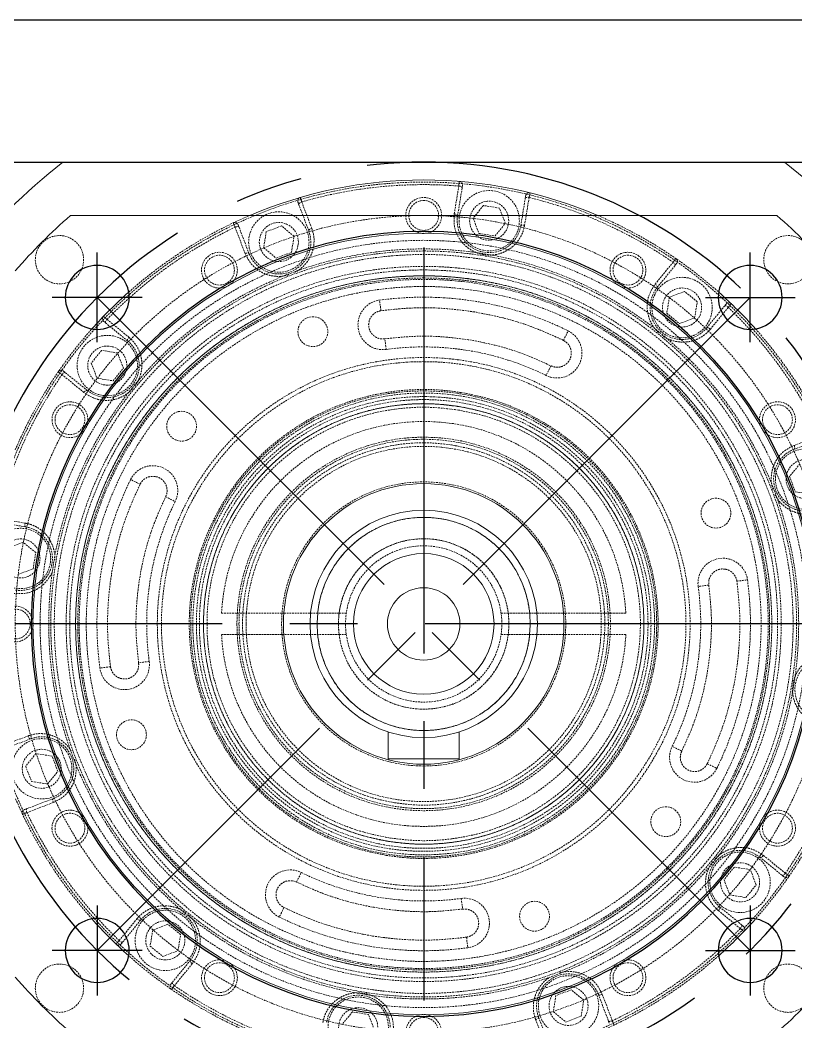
# Model space of a CAD drawing. Header units: millimetres. Extents: x 845401 to 948039, y 511594 to 550263.
# Drawn here: x 918829 to 918938.2, y 544495.8 to 544636.8 of the extents above; entities that cross this region are included whole.
import ezdxf

# ---------------------------------------------------------------- set-up
doc = ezdxf.new("R2010")
doc.units = ezdxf.units.MM
for name, pattern in [('CENTER', [0]), ('CENTER2', [28.575, 19.05, -3.175, 3.175, -3.175]), ('HIDDEN', [0.375, 0.25, -0.125])]:
    doc.linetypes.add(name, pattern=pattern)
doc.layers.add('中心线', color=1, linetype='CENTER', lineweight=9)

# ---------------------------------------------------------------- blocks, each defined once
blk = doc.blocks.new('G$CA5872210')
at = {"elevation": 0}
blk.add_lwpolyline([(514.49, 200), (660.49, 200, -0.414214), (672.49, 188), (672.49, 42, -0.414214), (660.49, 30), (514.49, 30, -0.414214), (502.49, 42), (502.49, 188, -0.414214)], format="xyb", close=True, dxfattribs=at)
blk = doc.blocks.new('G$C38AF2219')
at = {"color": 1, "linetype": 'CENTER2', "ltscale": 3}
for p, q in [((75.27, 104.65), (75.27, 117.28)), ((121.23, 118), (121.23, 12)), ((167.19, 104.65), (167.19, 117.28)), ((81.58, 110.96), (68.95, 110.96)), ((167.19, 110.96), (75.27, 19.04)), ((75.27, 110.96), (167.19, 19.04)), ((160.87, 110.96), (173.51, 110.96)), ((63.88, 65), (178.76, 65)), ((75.27, 25.35), (75.27, 12.72)), ((167.19, 25.35), (167.19, 12.72)), ((81.58, 19.04), (68.95, 19.04)), ((160.87, 19.04), (173.51, 19.04))]:
    blk.add_line(p, q, dxfattribs=at)
blk.add_lwpolyline([(-1.26, 130), (-1.26, 0), (233.74, 0, 0.414214), (238.74, 5), (238.74, 125, 0.414214), (233.74, 130)], format="xyb", close=True)
blk.add_circle((121.23, 65), 65, dxfattribs=at)
at = {"linetype": 'Continuous', "lineweight": -3}
blk.add_circle((121.23, 65), 55.25, dxfattribs=at)
for centre in [(75.27, 110.96), (167.19, 110.96), (75.27, 19.04), (167.19, 19.04)]:
    blk.add_circle(centre, 4.5)
blk = doc.blocks.new('G$C8E2105F7')
at = {"color": 7, "linetype": 'Continuous', "lineweight": 15}
for p, q in [((14.19, 130), (115.81, 130)), ((15.3, 122.5), (114.7, 122.5)), ((60, 49.8), (60, 46)), ((70, 46), (70, 49.8)), ((60, 46), (70, 46))]:
    blk.add_line(p, q, dxfattribs=at)
at = {"color": 7, "linetype": 'HIDDEN', "lineweight": 0}
for p, q in [((59.53, 126.72), (60.22, 122.48)), ((60.7, 122.73), (60.06, 126.64)), ((50.16, 125.04), (50.8, 121.12)), ((51.33, 121.03), (50.65, 125.28)), ((82.17, 124.41), (80.76, 120.7)), ((81.18, 120.36), (82.71, 124.38)), ((53.51, 121.39), (54.33, 123.53)), ((54.33, 123.53), (56.59, 123.9)), ((56.59, 123.9), (58.04, 122.12)), ((54.96, 119.61), (53.51, 121.39)), ((58.04, 122.12), (57.23, 119.98)), ((57.23, 119.98), (54.96, 119.61)), ((83.25, 119.58), (85.02, 121.03)), ((85.02, 121.03), (87.17, 120.21)), ((87.17, 120.21), (87.53, 117.95)), ((91.12, 121.19), (89.6, 117.17)), ((90.14, 117.14), (91.55, 120.85)), ((83.61, 117.31), (83.25, 119.58)), ((85.76, 116.5), (83.61, 117.31)), ((87.53, 117.95), (85.76, 116.5)), ((29.4, 115.72), (32.12, 112.39)), ((32.41, 112.84), (29.9, 115.92)), ((26.49, 110.35), (28.27, 111.8)), ((28.27, 111.8), (30.41, 110.99)), ((25.15, 106.69), (22.43, 110.02)), ((26.86, 108.09), (26.49, 110.35)), ((30.41, 110.99), (30.78, 108.73)), ((22.13, 109.57), (24.64, 106.5)), ((30.78, 108.73), (29, 107.28)), ((29, 107.28), (26.86, 108.09)), ((109.57, 107.87), (106.5, 105.36)), ((106.69, 104.85), (110.02, 107.57)), ((107.28, 101), (108.09, 103.14)), ((108.09, 103.14), (110.35, 103.51)), ((110.35, 103.51), (111.8, 101.73)), ((111.8, 101.73), (110.99, 99.59)), ((108.73, 99.22), (107.28, 101)), ((115.72, 100.6), (112.39, 97.88)), ((110.99, 99.59), (108.73, 99.22)), ((112.84, 97.59), (115.92, 100.1)), ((8.81, 91.12), (12.83, 89.6)), ((12.86, 90.14), (9.15, 91.55)), ((12.05, 87.53), (13.5, 85.76)), ((13.5, 85.76), (12.69, 83.61)), ((12.69, 83.61), (10.42, 83.25)), ((121.03, 78.67), (125.28, 79.35)), ((125.04, 79.84), (121.12, 79.2)), ((119.61, 75.04), (121.39, 76.49)), ((121.39, 76.49), (123.53, 75.67)), ((119.98, 72.77), (119.61, 75.04)), ((122.12, 71.96), (119.98, 72.77)), ((45.06, 66.5), (36.54, 66.5)), ((45.06, 66.5), (53.09, 66.5)), ((53.09, 66.5), (53.1, 66.5)), ((54.1, 66.5), (53.1, 66.5)), ((75.9, 66.5), (76.9, 66.5)), ((76.91, 66.5), (76.9, 66.5)), ((76.91, 66.5), (84.94, 66.5)), ((93.46, 66.5), (84.94, 66.5)), ((36.54, 63.5), (45.06, 63.5)), ((53.09, 63.5), (45.06, 63.5)), ((53.09, 63.5), (53.1, 63.5)), ((54.1, 63.5), (53.1, 63.5)), ((76.9, 63.5), (75.9, 63.5)), ((76.91, 63.5), (76.9, 63.5)), ((84.94, 63.5), (76.91, 63.5)), ((84.94, 63.5), (93.46, 63.5)), ((120.36, 48.82), (124.38, 47.29)), ((124.41, 47.83), (120.7, 49.24)), ((117.31, 46.39), (119.58, 46.75)), ((119.58, 46.75), (121.03, 44.98)), ((116.5, 44.24), (117.31, 46.39)), ((117.95, 42.47), (116.5, 44.24)), ((121.03, 44.98), (120.21, 42.83)), ((120.21, 42.83), (117.95, 42.47)), ((117.14, 39.86), (120.85, 38.45)), ((121.19, 38.88), (117.17, 40.4)), ((17.16, 32.41), (14.08, 29.9)), ((14.28, 29.4), (17.61, 32.12)), ((18.2, 28.27), (19.01, 30.41)), ((19.01, 30.41), (21.27, 30.78)), ((21.27, 30.78), (22.72, 29)), ((19.65, 26.49), (18.2, 28.27)), ((22.72, 29), (21.91, 26.86)), ((82.9, 28.67), (83.46, 28.85)), ((21.91, 26.86), (19.65, 26.49)), ((23.31, 25.15), (19.98, 22.43)), ((20.43, 22.13), (23.5, 24.64)), ((58.93, 24.86), (59.53, 24.87)), ((99.22, 21.27), (101, 22.72)), ((101, 22.72), (103.14, 21.91)), ((104.85, 23.31), (107.57, 19.98)), ((107.87, 20.43), (105.36, 23.5)), ((99.59, 19.01), (99.22, 21.27)), ((103.14, 21.91), (103.51, 19.65)), ((101.73, 18.2), (99.59, 19.01)), ((103.51, 19.65), (101.73, 18.2)), ((97.59, 17.16), (100.1, 14.08)), ((100.6, 14.28), (97.88, 17.61)), ((39.86, 12.86), (38.45, 9.15)), ((38.88, 8.81), (40.4, 12.83)), ((42.47, 12.05), (44.24, 13.5)), ((44.24, 13.5), (46.39, 12.69)), ((42.83, 9.79), (42.47, 12.05)), ((46.39, 12.69), (46.75, 10.42)), ((46.75, 10.42), (44.98, 8.97)), ((71.96, 7.88), (72.77, 10.02)), ((72.77, 10.02), (75.04, 10.39)), ((75.04, 10.39), (76.49, 8.61)), ((44.98, 8.97), (42.83, 9.79)), ((48.82, 9.64), (47.29, 5.62)), ((47.83, 5.59), (49.24, 9.3))]:
    blk.add_line(p, q, dxfattribs=at)
at = {"color": 7, "linetype": 'HIDDEN', "lineweight": 0, "flags": 128}
for points in [[(60.06, 126.64), (59.96, 126.63), (59.87, 126.6), (59.79, 126.57), (59.71, 126.54), (59.65, 126.5), (59.61, 126.47), (59.59, 126.43), (59.58, 126.39)], [(50.7, 124.95), (50.68, 124.98), (50.65, 125.01), (50.6, 125.03), (50.53, 125.05), (50.45, 125.05), (50.36, 125.06), (50.26, 125.05), (50.16, 125.04)], [(82.59, 124.07), (82.59, 124.1), (82.58, 124.15), (82.54, 124.19), (82.49, 124.24), (82.43, 124.28), (82.35, 124.33), (82.26, 124.37), (82.17, 124.41)], [(60.7, 122.73), (60.6, 122.71), (60.51, 122.69), (60.42, 122.66), (60.35, 122.62), (60.29, 122.59), (60.25, 122.55), (60.22, 122.51), (60.22, 122.48)], [(51.33, 121.03), (51.32, 121.07), (51.29, 121.09), (51.23, 121.11), (51.17, 121.13), (51.08, 121.14), (50.99, 121.14), (50.9, 121.13), (50.8, 121.12)], [(81.18, 120.36), (81.18, 120.39), (81.17, 120.44), (81.13, 120.48), (81.08, 120.53), (81.02, 120.57), (80.94, 120.62), (80.85, 120.66), (80.76, 120.7)], [(91.55, 120.85), (91.45, 120.89), (91.36, 120.91), (91.27, 120.93), (91.19, 120.94), (91.12, 120.94), (91.06, 120.93), (91.03, 120.91), (91, 120.88)], [(90.14, 117.14), (90.05, 117.18), (89.95, 117.2), (89.86, 117.22), (89.78, 117.23), (89.71, 117.23), (89.66, 117.22), (89.62, 117.2), (89.6, 117.17)], [(29.9, 115.92), (29.83, 115.85), (29.76, 115.78), (29.7, 115.72), (29.65, 115.65), (29.62, 115.59), (29.6, 115.54), (29.6, 115.49), (29.61, 115.46)], [(32.41, 112.84), (32.34, 112.78), (32.27, 112.71), (32.21, 112.64), (32.16, 112.58), (32.13, 112.52), (32.11, 112.46), (32.11, 112.42), (32.12, 112.39)], [(71.02, 109.09), (71.06, 109.38), (71.09, 109.66), (71.13, 109.92), (71.16, 110.14), (71.18, 110.33), (71.2, 110.46), (71.21, 110.55), (71.22, 110.58)], [(22.64, 109.77), (22.61, 109.79), (22.57, 109.79), (22.51, 109.79), (22.44, 109.77), (22.37, 109.73), (22.29, 109.69), (22.21, 109.64), (22.13, 109.57)], [(109.77, 107.36), (109.79, 107.39), (109.79, 107.43), (109.79, 107.49), (109.77, 107.56), (109.73, 107.63), (109.69, 107.71), (109.64, 107.79), (109.57, 107.87)], [(25.15, 106.69), (25.12, 106.71), (25.08, 106.72), (25.02, 106.71), (24.95, 106.69), (24.88, 106.66), (24.8, 106.62), (24.72, 106.56), (24.64, 106.5)], [(45.33, 104.92), (45.2, 105.18), (45.08, 105.43), (44.96, 105.66), (44.86, 105.87), (44.78, 106.04), (44.72, 106.16), (44.68, 106.24), (44.67, 106.26)], [(70.27, 103.64), (70.28, 103.67), (70.29, 103.76), (70.31, 103.89), (70.33, 104.08), (70.36, 104.3), (70.4, 104.56), (70.44, 104.84), (70.47, 105.13)], [(106.69, 104.85), (106.71, 104.88), (106.72, 104.92), (106.71, 104.98), (106.69, 105.05), (106.66, 105.12), (106.62, 105.2), (106.56, 105.28), (106.5, 105.36)], [(47.1, 101.33), (47.23, 101.07), (47.35, 100.81), (47.47, 100.58), (47.57, 100.38), (47.65, 100.21), (47.71, 100.09), (47.75, 100.01), (47.76, 99.98)], [(115.92, 100.1), (115.85, 100.17), (115.78, 100.24), (115.72, 100.3), (115.65, 100.35), (115.59, 100.38), (115.54, 100.4), (115.49, 100.4), (115.46, 100.39)], [(112.84, 97.59), (112.78, 97.66), (112.71, 97.73), (112.64, 97.79), (112.58, 97.84), (112.52, 97.87), (112.46, 97.89), (112.42, 97.89), (112.39, 97.88)], [(12.86, 90.14), (12.82, 90.05), (12.8, 89.95), (12.78, 89.86), (12.77, 89.78), (12.77, 89.71), (12.78, 89.66), (12.8, 89.62), (12.83, 89.6)], [(104.92, 84.67), (105.18, 84.8), (105.43, 84.92), (105.66, 85.04), (105.87, 85.14), (106.04, 85.22), (106.16, 85.28), (106.24, 85.32), (106.26, 85.33)], [(101.33, 82.9), (101.07, 82.77), (100.81, 82.65), (100.58, 82.53), (100.38, 82.43), (100.21, 82.35), (100.09, 82.29), (100.01, 82.25), (99.98, 82.24)], [(121.03, 78.67), (121.07, 78.68), (121.09, 78.71), (121.11, 78.77), (121.13, 78.83), (121.14, 78.92), (121.14, 79.01), (121.13, 79.1), (121.12, 79.2)], [(20.91, 71.02), (20.62, 71.06), (20.34, 71.09), (20.08, 71.13), (19.86, 71.16), (19.67, 71.18), (19.54, 71.2), (19.45, 71.21), (19.42, 71.22)], [(24.87, 70.47), (25.16, 70.44), (25.44, 70.4), (25.7, 70.36), (25.92, 70.33), (26.11, 70.31), (26.24, 70.29), (26.33, 70.28), (26.36, 70.27)], [(103.64, 59.73), (103.67, 59.72), (103.76, 59.71), (103.89, 59.69), (104.08, 59.67), (104.3, 59.64), (104.56, 59.6), (104.84, 59.56), (105.13, 59.53)], [(109.09, 58.98), (109.38, 58.94), (109.66, 58.91), (109.92, 58.87), (110.14, 58.84), (110.33, 58.82), (110.46, 58.8), (110.55, 58.79), (110.58, 58.78)], [(120.36, 48.82), (120.39, 48.82), (120.44, 48.83), (120.48, 48.87), (120.53, 48.92), (120.57, 48.98), (120.62, 49.06), (120.66, 49.15), (120.7, 49.24)], [(28.67, 47.1), (28.93, 47.23), (29.19, 47.35), (29.42, 47.47), (29.62, 47.57), (29.79, 47.65), (29.91, 47.71), (29.99, 47.75), (30.02, 47.76)], [(25.08, 45.33), (24.82, 45.2), (24.57, 45.08), (24.34, 44.96), (24.13, 44.86), (23.96, 44.78), (23.84, 44.72), (23.76, 44.68), (23.74, 44.67)], [(117.14, 39.86), (117.18, 39.95), (117.2, 40.05), (117.22, 40.14), (117.23, 40.22), (117.23, 40.29), (117.22, 40.34), (117.2, 40.38), (117.17, 40.4)], [(120.85, 38.45), (120.89, 38.55), (120.91, 38.64), (120.93, 38.73), (120.94, 38.81), (120.94, 38.88), (120.93, 38.94), (120.91, 38.97), (120.88, 39)], [(17.16, 32.41), (17.22, 32.34), (17.29, 32.27), (17.36, 32.21), (17.42, 32.16), (17.48, 32.13), (17.54, 32.11), (17.58, 32.11), (17.61, 32.12)], [(14.08, 29.9), (14.15, 29.83), (14.22, 29.76), (14.28, 29.7), (14.35, 29.65), (14.41, 29.62), (14.46, 29.6), (14.51, 29.6), (14.54, 29.61)], [(82.9, 28.67), (82.77, 28.93), (82.65, 29.19), (82.53, 29.42), (82.43, 29.62), (82.35, 29.79), (82.29, 29.91), (82.25, 29.99), (82.24, 30.02)], [(59.73, 26.36), (59.72, 26.33), (59.71, 26.24), (59.69, 26.11), (59.67, 25.92), (59.64, 25.7), (59.6, 25.44), (59.56, 25.16), (59.53, 24.87)], [(23.31, 25.15), (23.29, 25.12), (23.28, 25.08), (23.29, 25.02), (23.31, 24.95), (23.34, 24.88), (23.38, 24.8), (23.44, 24.72), (23.5, 24.64)], [(84.67, 25.08), (84.8, 24.82), (84.92, 24.57), (85.04, 24.34), (85.14, 24.13), (85.22, 23.96), (85.28, 23.84), (85.32, 23.76), (85.33, 23.74)], [(20.23, 22.64), (20.21, 22.61), (20.21, 22.57), (20.21, 22.51), (20.23, 22.44), (20.27, 22.37), (20.31, 22.29), (20.36, 22.21), (20.43, 22.13)], [(104.85, 23.31), (104.88, 23.29), (104.92, 23.28), (104.98, 23.29), (105.05, 23.31), (105.12, 23.34), (105.2, 23.38), (105.28, 23.44), (105.36, 23.5)], [(58.98, 20.91), (58.94, 20.62), (58.91, 20.34), (58.87, 20.08), (58.84, 19.86), (58.82, 19.67), (58.8, 19.54), (58.79, 19.45), (58.78, 19.42)], [(107.36, 20.23), (107.39, 20.21), (107.43, 20.21), (107.49, 20.21), (107.56, 20.23), (107.63, 20.27), (107.71, 20.31), (107.79, 20.36), (107.87, 20.43)], [(97.59, 17.16), (97.66, 17.22), (97.73, 17.29), (97.79, 17.36), (97.84, 17.42), (97.87, 17.48), (97.89, 17.54), (97.89, 17.58), (97.88, 17.61)], [(100.1, 14.08), (100.17, 14.15), (100.24, 14.22), (100.3, 14.28), (100.35, 14.35), (100.38, 14.41), (100.4, 14.46), (100.4, 14.51), (100.39, 14.54)], [(39.86, 12.86), (39.95, 12.82), (40.05, 12.8), (40.14, 12.78), (40.22, 12.77), (40.29, 12.77), (40.34, 12.78), (40.38, 12.8), (40.4, 12.83)], [(38.45, 9.15), (38.55, 9.11), (38.64, 9.09), (38.73, 9.07), (38.81, 9.06), (38.88, 9.06), (38.94, 9.07), (38.97, 9.09), (39, 9.12)], [(48.82, 9.64), (48.82, 9.61), (48.83, 9.56), (48.87, 9.52), (48.92, 9.47), (48.98, 9.43), (49.06, 9.38), (49.15, 9.34), (49.24, 9.3)]]:
    blk.add_lwpolyline(points, dxfattribs=at)
at = {"color": 7, "linetype": 'HIDDEN', "lineweight": 0}
for centre, radius in [((65, 65), 62.2), ((55.78, 121.76), 4.25), ((55.78, 121.76), 2.75), ((65, 122.5), 2.53), ((65, 122.5), 2.1), ((85.39, 118.76), 4.25), ((85.39, 118.76), 2.75), ((13.73, 116.27), 3.4), ((65, 65), 54), ((116.27, 116.27), 3.4), ((65, 65), 52.79), ((65, 65), 52.5), ((36.25, 114.8), 2.52), ((93.75, 114.8), 2.52), ((36.25, 114.8), 2.1), ((93.75, 114.8), 2.1), ((65, 65), 50.33), ((65, 65), 49.83), ((65, 65), 49), ((65, 65), 48.7), ((65, 65), 48.5), ((28.63, 109.54), 4.25), ((28.63, 109.54), 2.75), ((80.6, 106.14), 2.1), ((109.54, 101.37), 4.25), ((109.54, 101.37), 2.75), ((65, 65), 37.5), ((65, 65), 36.92), ((65, 65), 32.8), ((65, 65), 32.5), ((15.2, 93.75), 2.53), ((65, 65), 32), ((65, 65), 31.58), ((65, 65), 31), ((114.8, 93.75), 2.52), ((15.2, 93.75), 2.1), ((99.08, 92.83), 2.1), ((114.8, 93.75), 2.1), ((65, 65), 26.29), ((65, 65), 26), ((11.24, 85.39), 4.25), ((65, 65), 25), ((11.24, 85.39), 2.75), ((65, 65), 20), ((23.86, 80.6), 2.1), ((121.76, 74.22), 4.25), ((65, 65), 12), ((65, 65), 11.99), ((121.76, 74.22), 2.75), ((65, 65), 11), ((122.5, 65), 2.52), ((122.5, 65), 2.1), ((106.14, 49.4), 2.1), ((118.76, 44.61), 4.25), ((118.76, 44.61), 2.75), ((15.2, 36.25), 2.53), ((15.2, 36.25), 2.1), ((30.92, 37.17), 2.1), ((114.8, 36.25), 2.53), ((114.8, 36.25), 2.1), ((20.46, 28.63), 4.25), ((20.46, 28.63), 2.75), ((49.4, 23.86), 2.1), ((101.37, 20.46), 4.25), ((101.37, 20.46), 2.75), ((13.73, 13.73), 3.4), ((36.25, 15.2), 2.52), ((36.25, 15.2), 2.1), ((93.75, 15.2), 2.52), ((93.75, 15.2), 2.1), ((116.27, 13.73), 3.4), ((44.61, 11.24), 4.25), ((44.61, 11.24), 2.75), ((74.22, 8.24), 4.25), ((65, 7.5), 2.52), ((74.22, 8.24), 2.75), ((65, 7.5), 2.1)]:
    blk.add_circle(centre, radius, dxfattribs=at)
at = {"color": 7, "linetype": 'Continuous', "lineweight": 15}
for radius in [55, 19.75, 16, 9.9, 5.1]:
    blk.add_circle((65, 65), radius, dxfattribs=at)
for radius, start, end in [(82.5, 128.0123, 141.9877), (82.5, 38.0123, 51.9877), (62.5, 90, 113.0739), (62.5, 66.9261, 90), (76, 130.8365, 139.1635), (76, 40.8365, 49.1635), (62.5, 131.636, 138.364), (62.5, 41.636, 48.364), (62.5, 221.636, 228.364), (62.5, 311.636, 318.364), (82.5, 218.0123, 231.9877), (76, 220.8365, 229.1635), (76, 310.8365, 319.1635), (82.5, 308.0123, 321.9877)]:
    blk.add_arc((65, 65), radius, start, end, dxfattribs=at)
at = {"color": 7, "linetype": 'HIDDEN', "lineweight": 0}
for centre, radius, start, end in [((60.02, 126.8), 0.5, 94.6051, 189.2307), ((50.15, 125.2), 0.5, 9.2307, 103.8564), ((65, 65), 61.84, 73.8811, 94.5803), ((65, 65), 61.84, 103.8811, 124.5803), ((82.24, 124.56), 0.5, 339.2307, 73.8564), ((65, 65), 57.5, 90, 180), ((65, 65), 62.5, 113.0739, 131.636), ((55.78, 121.76), 4.5, 189.2307, 9.2307), ((65, 65), 57.5, 0, 90), ((65, 65), 62.5, 48.364, 66.9261), ((91.59, 121.01), 0.5, 64.6051, 159.2307), ((85.39, 118.76), 4.5, 159.2307, 339.2307), ((65, 65), 61.84, 43.8811, 64.5803), ((29.79, 116.03), 0.5, 124.6051, 219.2307), ((28.63, 109.54), 4.5, 219.2307, 39.2307), ((22.04, 109.71), 0.5, 39.2307, 133.8564), ((65, 65), 46, 82.2307, 116.2307), ((70.75, 107.11), 3.5, 262.2307, 82.2307), ((65, 65), 61.84, 133.8811, 154.5803), ((109.71, 107.96), 0.5, 309.2307, 43.8564), ((65, 65), 62.5, 138.364, 156.9261), ((46.22, 103.12), 3.5, 116.2307, 296.2307), ((65, 65), 62.5, 23.0739, 41.636), ((109.54, 101.37), 4.5, 129.2307, 309.2307), ((65, 65), 39, 82.2307, 116.2307), ((116.03, 100.21), 0.5, 34.6051, 129.2307), ((65, 65), 61.84, 13.8811, 34.5803), ((65, 65), 28.5, 3.017, 176.983), ((11.24, 85.39), 4.5, 249.2307, 69.2307), ((103.12, 83.78), 3.5, 26.2307, 206.2307), ((65, 65), 46, 352.2307, 26.2307), ((65, 65), 39, 352.2307, 26.2307), ((65, 65), 15, 5.7392, 174.2608), ((121.76, 74.22), 4.5, 99.2307, 279.2307), ((22.89, 70.75), 3.5, 352.2307, 172.2307), ((65, 65), 46, 172.2307, 206.2307), ((65, 65), 39, 172.2307, 206.2307), ((65, 65), 57.5, 180, 270), ((65, 65), 57.5, 270, 0), ((65, 65), 28.5, 183.017, 356.983), ((65, 65), 15, 185.7392, 354.2608), ((8.24, 55.78), 4.5, 279.2307, 99.2307), ((107.11, 59.25), 3.5, 172.2307, 352.2307), ((65, 65), 61.84, 193.8811, 214.5803), ((118.76, 44.61), 4.5, 69.2307, 249.2307), ((26.88, 46.22), 3.5, 206.2307, 26.2307), ((65, 65), 62.5, 203.0739, 221.636), ((65, 65), 62.5, 318.364, 336.9261), ((65, 65), 61.84, 313.8811, 334.5803), ((121.01, 38.41), 0.5, 334.6051, 69.2307), ((20.46, 28.63), 4.5, 309.2307, 129.2307), ((65, 65), 39, 262.2307, 296.2307), ((83.78, 26.88), 3.5, 296.2307, 116.2307), ((13.97, 29.79), 0.5, 214.6051, 309.2307), ((59.25, 22.89), 3.5, 82.2307, 262.2307), ((101.37, 20.46), 4.5, 39.2307, 219.2307), ((65, 65), 46, 262.2307, 296.2307), ((20.29, 22.04), 0.5, 129.2307, 223.8564), ((65, 65), 61.84, 223.8811, 244.5803), ((107.96, 20.29), 0.5, 219.2307, 313.8564), ((65, 65), 62.5, 228.364, 246.9261), ((65, 65), 62.5, 293.0739, 311.636), ((44.61, 11.24), 4.5, 339.2307, 159.2307), ((100.21, 13.97), 0.5, 304.6051, 39.2307), ((74.22, 8.24), 4.5, 9.2307, 189.2307), ((65, 65), 61.84, 283.8811, 304.5803)]:
    blk.add_arc(centre, radius, start, end, dxfattribs=at)
for points, knots in [([(60.06, 126.64), (60.05, 126.75), (60.03, 126.94), (60, 127.15), (59.98, 127.28), (59.98, 127.29), (59.98, 127.3)], [0, 0, 0, 0, 0.276148, 0.534867, 0.776153, 1, 1, 1, 1]), ([(50.03, 125.68), (50.03, 125.67), (50.04, 125.66), (50.06, 125.53), (50.1, 125.33), (50.14, 125.14), (50.16, 125.04)], [0, 0, 0, 0, 0.223848, 0.465134, 0.723855, 1, 1, 1, 1]), ([(82.38, 125.04), (82.38, 125.03), (82.37, 125.01), (82.33, 124.89), (82.26, 124.7), (82.2, 124.51), (82.17, 124.41)], [0, 0, 0, 0, 0.223848, 0.465133, 0.723855, 1, 1, 1, 1]), ([(56.55, 116.99), (56.88, 117.06), (57.54, 117.21), (58.45, 117.68), (59.24, 118.29), (60.1, 119.29), (60.8, 120.81), (60.73, 122.09), (60.7, 122.73)], [0, 0, 0, 0, 0.125236, 0.250168, 0.375663, 0.500868, 0.75035, 1, 1, 1, 1]), ([(91.55, 120.85), (91.59, 120.95), (91.66, 121.13), (91.75, 121.32), (91.79, 121.44), (91.8, 121.45), (91.8, 121.46)], [0, 0, 0, 0, 0.276144, 0.534865, 0.776151, 1, 1, 1, 1]), ([(50.8, 121.12), (50.87, 120.81), (51, 120.18), (51.43, 119.32), (52.01, 118.54), (52.73, 117.89), (53.58, 117.37), (54.53, 117.04), (55.54, 116.88), (56.21, 116.95), (56.55, 116.99)], [0, 0, 0, 0, 0.124989, 0.250185, 0.374901, 0.500202, 0.624708, 0.750087, 0.874669, 1, 1, 1, 1]), ([(80.76, 120.7), (80.66, 120.4), (80.47, 119.79), (80.41, 118.83), (80.52, 117.87), (80.82, 116.94), (81.3, 116.07), (81.95, 115.31), (82.58, 114.78), (83.02, 114.57), (83.16, 114.51)], [0, 0, 0, 0, 0.134486, 0.269193, 0.403388, 0.538206, 0.672176, 0.80708, 0.941124, 1, 1, 1, 1]), ([(83.99, 114.16), (84.21, 114.1), (84.75, 113.93), (85.66, 113.9), (86.65, 114.03), (87.59, 114.36), (88.43, 114.86), (89.41, 115.71), (89.85, 116.57), (90.14, 117.14)], [0, 0, 0, 0, 0.087661, 0.217799, 0.348521, 0.478932, 0.609248, 0.739957, 1, 1, 1, 1]), ([(56.66, 116.33), (55.1, 116.03), (51.98, 115.44), (47.34, 113.99), (42.76, 112.1), (38.25, 109.69), (33.93, 106.81), (29.84, 103.44), (26.09, 99.64), (22.73, 95.45), (19.82, 90.93), (17.67, 86.7), (16.13, 82.87), (15.03, 79.54), (14.04, 75.65), (13.28, 71.18), (12.94, 66.23), (13.05, 61.38), (13.6, 56.65), (14.58, 51.99), (16.01, 47.34), (17.9, 42.77), (20.31, 38.25), (23.19, 33.93), (26.56, 29.84), (30.36, 26.09), (34.55, 22.73), (39.07, 19.82), (43.3, 17.67), (47.13, 16.13), (50.46, 15.03), (54.35, 14.04), (58.82, 13.28), (63.76, 12.94), (68.63, 13.03), (71.77, 13.46), (73.34, 13.67)], [0, 0, 0, 0, 0.029122, 0.058246, 0.089117, 0.11999, 0.152147, 0.184307, 0.217148, 0.249992, 0.282833, 0.315678, 0.337137, 0.358548, 0.38001, 0.41088, 0.441754, 0.470875, 0.5, 0.529122, 0.558247, 0.589117, 0.61999, 0.652147, 0.684307, 0.717148, 0.749992, 0.782833, 0.815678, 0.837137, 0.858548, 0.88001, 0.91088, 0.941754, 0.970876, 1, 1, 1, 1]), ([(29.9, 115.92), (29.84, 116), (29.72, 116.16), (29.6, 116.32), (29.52, 116.43), (29.51, 116.44), (29.51, 116.44)], [0, 0, 0, 0, 0.276147, 0.534868, 0.776152, 1, 1, 1, 1]), ([(73.34, 13.67), (74.9, 13.97), (78.02, 14.56), (82.66, 16.01), (87.24, 17.9), (91.75, 20.31), (96.07, 23.19), (100.16, 26.56), (103.91, 30.36), (107.27, 34.55), (110.18, 39.07), (112.33, 43.3), (113.87, 47.13), (114.97, 50.46), (115.96, 54.35), (116.72, 58.82), (117.06, 63.77), (116.95, 68.62), (116.4, 73.35), (115.42, 78.01), (113.99, 82.66), (112.1, 87.23), (109.69, 91.75), (106.81, 96.07), (103.44, 100.16), (99.64, 103.91), (95.45, 107.27), (90.93, 110.18), (86.7, 112.33), (82.87, 113.87), (79.54, 114.97), (75.65, 115.96), (71.18, 116.72), (66.24, 117.06), (61.37, 116.97), (58.23, 116.54), (56.66, 116.33)], [0, 0, 0, 0, 0.0291224, 0.0582465, 0.0891166, 0.11999, 0.1521468, 0.1843069, 0.217148, 0.2499924, 0.2828335, 0.3156779, 0.3371368, 0.3585482, 0.38001, 0.4108801, 0.4417535, 0.4708751, 0.5, 0.5291216, 0.5582465, 0.5891166, 0.61999, 0.6521468, 0.6843069, 0.717148, 0.7499924, 0.7828335, 0.8156779, 0.8371367, 0.8585482, 0.88001, 0.9108801, 0.9417535, 0.9708759, 1, 1, 1, 1]), ([(57.14, 113.37), (55.67, 113.09), (52.73, 112.53), (48.36, 111.16), (44.05, 109.38), (40.28, 107.37), (37.09, 105.32), (34.44, 103.35), (31.49, 100.83), (28.34, 97.64), (25.17, 93.69), (22.43, 89.44), (20.15, 84.95), (18.36, 80.3), (17.07, 75.58), (16.27, 70.82), (15.94, 66.16), (16.05, 61.59), (16.57, 57.13), (17.49, 52.74), (18.83, 48.36), (20.62, 44.05), (22.63, 40.28), (24.68, 37.09), (26.65, 34.44), (29.17, 31.49), (32.36, 28.34), (36.31, 25.17), (40.56, 22.43), (45.05, 20.15), (49.7, 18.36), (54.42, 17.07), (59.18, 16.27), (63.84, 15.95), (68.42, 16.03), (71.38, 16.43), (72.86, 16.63)], [0, 0, 0, 0, 0.029124, 0.058247, 0.08912, 0.11999, 0.141452, 0.162863, 0.184322, 0.217167, 0.250008, 0.282852, 0.315693, 0.347853, 0.38001, 0.410884, 0.441754, 0.470879, 0.5, 0.529125, 0.558246, 0.58912, 0.61999, 0.641452, 0.662863, 0.684322, 0.717167, 0.750008, 0.782852, 0.815693, 0.847853, 0.88001, 0.910883, 0.941754, 0.970878, 1, 1, 1, 1]), ([(31.91, 106.02), (32.08, 106.18), (32.5, 106.57), (32.99, 107.34), (33.37, 108.27), (33.55, 109.25), (33.54, 110.22), (33.29, 111.5), (32.76, 112.31), (32.41, 112.84)], [0, 0, 0, 0, 0.0884234, 0.2184526, 0.3490654, 0.4793675, 0.6095745, 0.740175, 1, 1, 1, 1]), ([(72.86, 16.63), (74.33, 16.91), (77.27, 17.47), (81.64, 18.84), (85.95, 20.62), (89.72, 22.63), (92.91, 24.68), (95.56, 26.65), (98.51, 29.17), (101.66, 32.36), (104.83, 36.31), (107.57, 40.56), (109.85, 45.05), (111.64, 49.7), (112.93, 54.42), (113.73, 59.18), (114.06, 63.84), (113.95, 68.41), (113.43, 72.87), (112.51, 77.26), (111.17, 81.64), (109.38, 85.95), (107.37, 89.72), (105.32, 92.91), (103.35, 95.56), (100.83, 98.51), (97.64, 101.66), (93.69, 104.83), (89.44, 107.57), (84.95, 109.85), (80.3, 111.64), (75.58, 112.93), (70.82, 113.73), (66.16, 114.05), (61.58, 113.97), (58.62, 113.57), (57.14, 113.37)], [0, 0, 0, 0, 0.029124, 0.058246, 0.08912, 0.11999, 0.141452, 0.162863, 0.184322, 0.217167, 0.250008, 0.282852, 0.315693, 0.347853, 0.38001, 0.410883, 0.441754, 0.470879, 0.5, 0.529125, 0.558247, 0.58912, 0.61999, 0.641452, 0.662863, 0.684322, 0.717167, 0.750008, 0.782852, 0.815693, 0.847853, 0.88001, 0.910883, 0.941754, 0.970878, 1, 1, 1, 1]), ([(57.38, 111.88), (55.96, 111.61), (53.11, 111.08), (48.87, 109.75), (44.69, 108.02), (40.56, 105.82), (36.62, 103.19), (32.89, 100.11), (29.46, 96.64), (26.39, 92.81), (23.73, 88.69), (21.77, 84.82), (20.35, 81.33), (19.36, 78.28), (18.45, 74.73), (17.76, 70.64), (17.44, 66.13), (17.55, 61.69), (18.05, 57.37), (18.94, 53.11), (20.25, 48.87), (21.98, 44.69), (24.18, 40.56), (26.81, 36.62), (29.89, 32.89), (33.36, 29.46), (37.19, 26.39), (41.31, 23.73), (45.18, 21.77), (48.67, 20.35), (51.72, 19.36), (55.27, 18.45), (59.36, 17.76), (63.87, 17.45), (68.31, 17.53), (71.18, 17.92), (72.62, 18.12)], [0, 0, 0, 0, 0.029122, 0.058246, 0.089116, 0.11999, 0.152147, 0.184307, 0.217148, 0.249992, 0.282833, 0.315678, 0.337137, 0.358548, 0.38001, 0.41088, 0.441753, 0.470875, 0.5, 0.529121, 0.558247, 0.589116, 0.61999, 0.652147, 0.684307, 0.717148, 0.749992, 0.782833, 0.815678, 0.837137, 0.858548, 0.88001, 0.91088, 0.941754, 0.970876, 1, 1, 1, 1]), ([(72.62, 18.12), (74.04, 18.39), (76.89, 18.92), (81.13, 20.25), (85.31, 21.98), (89.44, 24.18), (93.38, 26.81), (97.11, 29.89), (100.54, 33.36), (103.61, 37.19), (106.27, 41.31), (108.23, 45.18), (109.65, 48.67), (110.64, 51.72), (111.55, 55.27), (112.24, 59.36), (112.56, 63.87), (112.45, 68.31), (111.95, 72.63), (111.06, 76.89), (109.75, 81.13), (108.02, 85.31), (105.82, 89.44), (103.19, 93.38), (100.11, 97.11), (96.64, 100.54), (92.81, 103.61), (88.69, 106.27), (84.82, 108.23), (81.33, 109.65), (78.28, 110.64), (74.73, 111.55), (70.64, 112.24), (66.13, 112.55), (61.69, 112.47), (58.82, 112.08), (57.38, 111.88)], [0, 0, 0, 0, 0.0291223, 0.0582465, 0.0891165, 0.11999, 0.1521467, 0.1843069, 0.2171478, 0.2499923, 0.2828333, 0.3156779, 0.3371366, 0.3585481, 0.38001, 0.41088, 0.4417535, 0.470875, 0.5, 0.5291214, 0.5582464, 0.5891165, 0.6199899, 0.6521467, 0.6843069, 0.7171478, 0.7499924, 0.7828333, 0.8156778, 0.8371366, 0.8585481, 0.88001, 0.91088, 0.9417535, 0.9708758, 1, 1, 1, 1]), ([(21.7, 110.07), (21.7, 110.06), (21.71, 110.05), (21.8, 109.96), (21.93, 109.8), (22.07, 109.65), (22.13, 109.57)], [0, 0, 0, 0, 0.223848, 0.465133, 0.723855, 1, 1, 1, 1]), ([(45.33, 104.92), (46.67, 105.53), (49.34, 106.75), (53.54, 108.09), (56.42, 108.65), (57.86, 108.92)], [0, 0, 0, 0, 0.333256, 0.666726, 1, 1, 1, 1]), ([(57.86, 108.92), (59.32, 109.12), (62.23, 109.5), (66.64, 109.56), (69.56, 109.25), (71.02, 109.09)], [0, 0, 0, 0, 0.333256, 0.666726, 1, 1, 1, 1]), ([(71.02, 109.09), (71.26, 109.03), (71.64, 108.94), (72.07, 108.63), (72.35, 108.33), (72.56, 107.98), (72.74, 107.48), (72.78, 106.83), (72.57, 106.22), (72.26, 105.79), (71.96, 105.51), (71.61, 105.29), (71.12, 105.11), (70.73, 105.12), (70.47, 105.13)], [0, 0, 0, 0, 0.119721, 0.184818, 0.249999, 0.315096, 0.380279, 0.5, 0.619721, 0.684818, 0.75, 0.815097, 0.880279, 1, 1, 1, 1]), ([(110.07, 108.3), (110.06, 108.3), (110.05, 108.29), (109.96, 108.2), (109.8, 108.07), (109.65, 107.93), (109.57, 107.87)], [0, 0, 0, 0, 0.2238481, 0.4651339, 0.7238557, 1, 1, 1, 1]), ([(24.64, 106.5), (24.86, 106.26), (25.29, 105.79), (26.09, 105.26), (26.97, 104.87), (27.93, 104.67), (28.92, 104.65), (29.9, 104.83), (30.79, 105.17), (31.28, 105.51), (31.49, 105.67)], [0, 0, 0, 0, 0.128619, 0.257448, 0.385789, 0.514725, 0.642849, 0.771868, 0.900064, 1, 1, 1, 1]), ([(47.1, 101.33), (46.86, 101.24), (46.5, 101.11), (45.97, 101.13), (45.57, 101.22), (45.19, 101.39), (44.77, 101.7), (44.38, 102.22), (44.21, 102.85), (44.22, 103.37), (44.31, 103.77), (44.48, 104.14), (44.79, 104.57), (45.12, 104.78), (45.33, 104.92)], [0, 0, 0, 0, 0.119721, 0.184818, 0.25, 0.315096, 0.380278, 0.5, 0.619721, 0.684817, 0.749999, 0.815096, 0.880279, 1, 1, 1, 1]), ([(58.5, 104.98), (57.19, 104.72), (54.57, 104.22), (50.74, 102.99), (48.31, 101.88), (47.1, 101.33)], [0, 0, 0, 0, 0.3332547, 0.6667249, 1, 1, 1, 1]), ([(70.47, 105.13), (69.15, 105.27), (66.49, 105.55), (62.47, 105.5), (59.83, 105.15), (58.5, 104.98)], [0, 0, 0, 0, 0.333255, 0.666725, 1, 1, 1, 1]), ([(106.5, 105.36), (106.26, 105.14), (105.79, 104.71), (105.26, 103.91), (104.87, 103.03), (104.67, 102.07), (104.65, 101.08), (104.83, 100.1), (105.17, 99.21), (105.52, 98.71), (105.68, 98.49)], [0, 0, 0, 0, 0.128216, 0.256642, 0.38458, 0.513112, 0.640836, 0.76945, 0.897244, 1, 1, 1, 1]), ([(115.92, 100.1), (116, 100.16), (116.16, 100.28), (116.32, 100.4), (116.43, 100.48), (116.44, 100.49), (116.44, 100.49)], [0, 0, 0, 0, 0.276144, 0.534867, 0.776152, 1, 1, 1, 1]), ([(70.29, 32.43), (69.3, 32.29), (67.3, 32.02), (64.22, 31.96), (61.08, 32.18), (57.88, 32.72), (54.7, 33.59), (51.56, 34.8), (48.54, 36.33), (45.68, 38.18), (43.02, 40.31), (40.61, 42.69), (38.47, 45.28), (36.44, 48.32), (34.65, 51.81), (33.24, 55.72), (32.42, 59.37), (32.03, 62.7), (31.96, 65.78), (32.18, 68.92), (32.72, 72.12), (33.59, 75.3), (34.8, 78.44), (36.33, 81.46), (38.18, 84.32), (40.31, 86.98), (42.69, 89.39), (45.28, 91.53), (48.32, 93.56), (51.81, 95.34), (55.72, 96.78), (58.39, 97.31), (59.71, 97.57)], [0, 0, 0, 0, 0.029125, 0.058252, 0.089125, 0.120002, 0.152161, 0.184325, 0.217169, 0.250017, 0.282861, 0.315709, 0.347868, 0.380033, 0.42117, 0.461186, 0.5, 0.529124, 0.558252, 0.589125, 0.620002, 0.652161, 0.684325, 0.717169, 0.750017, 0.782861, 0.815709, 0.847868, 0.880033, 0.92117, 0.961187, 1, 1, 1, 1]), ([(59.71, 97.57), (60.7, 97.71), (62.7, 97.98), (65.78, 98.04), (68.92, 97.82), (72.12, 97.28), (75.3, 96.41), (78.44, 95.2), (81.46, 93.67), (84.32, 91.82), (86.98, 89.69), (89.39, 87.31), (91.53, 84.72), (93.56, 81.68), (95.35, 78.19), (96.76, 74.28), (97.58, 70.63), (97.97, 67.3), (98.04, 64.22), (97.82, 61.08), (97.28, 57.88), (96.41, 54.7), (95.2, 51.56), (93.67, 48.54), (91.82, 45.68), (89.69, 43.02), (87.31, 40.61), (84.72, 38.47), (81.68, 36.44), (78.19, 34.66), (74.28, 33.22), (71.61, 32.69), (70.29, 32.43)], [0, 0, 0, 0, 0.029125, 0.058252, 0.089125, 0.120002, 0.152161, 0.184325, 0.217169, 0.250017, 0.282861, 0.315709, 0.347868, 0.380033, 0.42117, 0.461186, 0.5, 0.529124, 0.558252, 0.589125, 0.620002, 0.652161, 0.684325, 0.717169, 0.750017, 0.782861, 0.815709, 0.847868, 0.880033, 0.92117, 0.961187, 1, 1, 1, 1]), ([(105.97, 98.14), (106.15, 97.95), (106.55, 97.52), (107.34, 97.01), (108.27, 96.63), (109.25, 96.45), (110.22, 96.46), (111.5, 96.71), (112.31, 97.24), (112.84, 97.59)], [0, 0, 0, 0, 0.096573, 0.22544, 0.354885, 0.484022, 0.613065, 0.742497, 1, 1, 1, 1]), ([(60.03, 95.6), (61.28, 95.76), (63.82, 96.08), (67.73, 95.96), (71.37, 95.41), (74.68, 94.51), (77.62, 93.37), (80.46, 91.93), (83.15, 90.2), (85.65, 88.19), (87.91, 85.96), (89.92, 83.52), (91.83, 80.67), (93.51, 77.39), (94.83, 73.72), (95.67, 69.98), (96.06, 66.18), (95.96, 62.28), (95.41, 58.63), (94.51, 55.32), (93.37, 52.38), (91.93, 49.54), (90.2, 46.85), (88.19, 44.35), (85.96, 42.09), (83.52, 40.08), (80.67, 38.17), (77.39, 36.5), (73.72, 35.15), (71.21, 34.65), (69.97, 34.4)], [0, 0, 0, 0, 0.0388161, 0.0788358, 0.1199757, 0.1521423, 0.1843035, 0.2171545, 0.25, 0.282851, 0.3156966, 0.3478632, 0.3800243, 0.421169, 0.4611875, 0.5000001, 0.5388173, 0.5788358, 0.6199757, 0.6521423, 0.6843035, 0.7171545, 0.75, 0.782851, 0.8156966, 0.8478632, 0.8800244, 0.921169, 0.9611863, 1, 1, 1, 1]), ([(69.97, 34.4), (68.72, 34.24), (66.18, 33.92), (62.27, 34.04), (58.63, 34.59), (55.32, 35.49), (52.38, 36.63), (49.54, 38.07), (46.85, 39.8), (44.35, 41.81), (42.09, 44.04), (40.08, 46.48), (38.17, 49.33), (36.49, 52.61), (35.17, 56.28), (34.33, 60.02), (33.94, 63.82), (34.04, 67.72), (34.59, 71.37), (35.49, 74.68), (36.63, 77.62), (38.07, 80.46), (39.8, 83.15), (41.81, 85.65), (44.04, 87.91), (46.48, 89.92), (49.33, 91.83), (52.61, 93.5), (56.28, 94.85), (58.79, 95.35), (60.03, 95.6)], [0, 0, 0, 0, 0.038816, 0.078836, 0.119976, 0.152142, 0.184303, 0.217154, 0.25, 0.282851, 0.315697, 0.347863, 0.380024, 0.421169, 0.461188, 0.5, 0.538817, 0.578836, 0.619976, 0.652142, 0.684303, 0.717154, 0.75, 0.782851, 0.815697, 0.847863, 0.880024, 0.921169, 0.961186, 1, 1, 1, 1]), ([(69.89, 34.89), (68.66, 34.74), (66.16, 34.42), (62.32, 34.54), (58.73, 35.08), (55.48, 35.97), (52.58, 37.09), (49.79, 38.5), (47.14, 40.21), (44.68, 42.18), (42.46, 44.38), (40.48, 46.78), (38.61, 49.58), (36.95, 52.81), (35.65, 56.42), (34.82, 60.1), (34.44, 63.84), (34.53, 67.68), (35.08, 71.27), (35.97, 74.52), (37.09, 77.42), (38.5, 80.21), (40.21, 82.86), (42.18, 85.32), (44.38, 87.54), (46.78, 89.52), (49.58, 91.4), (52.81, 93.04), (56.42, 94.37), (58.89, 94.86), (60.11, 95.11)], [0, 0, 0, 0, 0.038814, 0.078831, 0.119976, 0.152137, 0.184303, 0.217149, 0.25, 0.282845, 0.315697, 0.347858, 0.380024, 0.421164, 0.461183, 0.5, 0.538812, 0.578831, 0.619976, 0.652137, 0.684303, 0.717149, 0.75, 0.782845, 0.815697, 0.847858, 0.880024, 0.921164, 0.961184, 1, 1, 1, 1]), ([(60.11, 95.11), (61.34, 95.26), (63.84, 95.58), (67.68, 95.46), (71.27, 94.92), (74.52, 94.03), (77.42, 92.91), (80.21, 91.5), (82.86, 89.79), (85.32, 87.82), (87.54, 85.62), (89.52, 83.22), (91.39, 80.42), (93.05, 77.19), (94.35, 73.58), (95.18, 69.9), (95.56, 66.16), (95.47, 62.32), (94.92, 58.73), (94.03, 55.48), (92.91, 52.58), (91.5, 49.79), (89.79, 47.14), (87.82, 44.68), (85.62, 42.46), (83.22, 40.48), (80.42, 38.6), (77.19, 36.96), (73.58, 35.63), (71.11, 35.14), (69.89, 34.89)], [0, 0, 0, 0, 0.038814, 0.078831, 0.119976, 0.152137, 0.184303, 0.217149, 0.25, 0.282845, 0.315697, 0.347858, 0.380024, 0.421164, 0.461183, 0.5, 0.538812, 0.578831, 0.619976, 0.652137, 0.684303, 0.717149, 0.75, 0.782845, 0.815697, 0.847858, 0.880024, 0.921164, 0.961184, 1, 1, 1, 1]), ([(60.91, 90.17), (61.94, 90.3), (64.03, 90.56), (67.24, 90.47), (70.24, 90.01), (72.96, 89.27), (75.38, 88.34), (77.72, 87.16), (79.93, 85.73), (81.99, 84.08), (83.85, 82.24), (85.5, 80.24), (87.07, 77.89), (88.45, 75.19), (89.54, 72.17), (90.23, 69.1), (90.55, 65.97), (90.47, 62.76), (90.01, 59.76), (89.27, 57.04), (88.34, 54.62), (87.16, 52.28), (85.73, 50.07), (84.08, 48.01), (82.24, 46.15), (80.24, 44.5), (77.89, 42.93), (75.19, 41.55), (72.17, 40.44), (70.11, 40.03), (69.09, 39.83)], [0, 0, 0, 0, 0.038816, 0.078836, 0.119976, 0.152143, 0.184303, 0.217155, 0.25, 0.282852, 0.315697, 0.347864, 0.380024, 0.42117, 0.461188, 0.5, 0.538818, 0.578836, 0.619976, 0.652143, 0.684303, 0.717155, 0.75, 0.782852, 0.815697, 0.847864, 0.880024, 0.92117, 0.961187, 1, 1, 1, 1]), ([(15.82, 83.94), (15.89, 84.17), (16.07, 84.73), (16.1, 85.66), (15.97, 86.65), (15.64, 87.59), (15.14, 88.43), (14.29, 89.41), (13.43, 89.85), (12.86, 90.14)], [0, 0, 0, 0, 0.093884, 0.223134, 0.352964, 0.482487, 0.611914, 0.741731, 1, 1, 1, 1]), ([(69.09, 39.83), (68.06, 39.7), (65.97, 39.44), (62.76, 39.53), (59.76, 39.99), (57.04, 40.73), (54.62, 41.66), (52.28, 42.84), (50.07, 44.27), (48.01, 45.92), (46.15, 47.76), (44.5, 49.76), (42.93, 52.11), (41.55, 54.81), (40.46, 57.83), (39.77, 60.9), (39.45, 64.03), (39.53, 67.24), (39.99, 70.24), (40.73, 72.96), (41.66, 75.38), (42.84, 77.72), (44.27, 79.93), (45.92, 81.99), (47.76, 83.85), (49.76, 85.5), (52.11, 87.07), (54.81, 88.45), (57.83, 89.56), (59.89, 89.97), (60.91, 90.17)], [0, 0, 0, 0, 0.038816, 0.078836, 0.119976, 0.152143, 0.184304, 0.217155, 0.25, 0.282852, 0.315697, 0.347864, 0.380024, 0.42117, 0.461188, 0.5, 0.538818, 0.578836, 0.619976, 0.652143, 0.684303, 0.717155, 0.75, 0.782852, 0.815697, 0.847864, 0.880024, 0.92117, 0.961187, 1, 1, 1, 1]), ([(101.33, 82.9), (101.27, 83.04), (101.15, 83.33), (101.11, 83.8), (101.16, 84.27), (101.33, 84.71), (101.59, 85.1), (101.94, 85.42), (102.35, 85.65), (102.65, 85.72), (102.8, 85.76)], [0, 0, 0, 0, 0.124964, 0.249998, 0.374926, 0.499998, 0.624926, 0.749998, 0.874964, 1, 1, 1, 1]), ([(102.8, 85.76), (103.01, 85.77), (103.44, 85.8), (104.05, 85.59), (104.59, 85.21), (104.81, 84.85), (104.92, 84.67)], [0, 0, 0, 0, 0.24355, 0.5, 0.756449, 1, 1, 1, 1]), ([(104.92, 84.67), (105.53, 83.34), (106.74, 80.68), (108.07, 76.47), (109, 72.15), (109.48, 67.76), (109.56, 63.35), (109.25, 60.44), (109.09, 58.98)], [0, 0, 0, 0, 0.165707, 0.332438, 0.5, 0.667544, 0.834283, 1, 1, 1, 1]), ([(9.3, 80.76), (9.6, 80.66), (10.21, 80.47), (11.17, 80.41), (12.13, 80.52), (13.06, 80.82), (13.93, 81.3), (14.69, 81.95), (15.25, 82.62), (15.48, 83.11), (15.56, 83.29)], [0, 0, 0, 0, 0.131835, 0.263886, 0.395436, 0.527596, 0.658924, 0.791169, 0.922571, 1, 1, 1, 1]), ([(105.13, 59.53), (105.27, 60.85), (105.56, 63.49), (105.48, 67.51), (105.04, 71.51), (104.19, 75.44), (102.99, 79.27), (101.88, 81.69), (101.33, 82.9)], [0, 0, 0, 0, 0.165707, 0.332437, 0.5, 0.667543, 0.834283, 1, 1, 1, 1]), ([(121.12, 79.2), (120.81, 79.13), (120.19, 79), (119.32, 78.57), (118.54, 77.99), (117.89, 77.27), (117.38, 76.42), (117.05, 75.48), (116.9, 74.65), (116.94, 74.15), (116.96, 73.99)], [0, 0, 0, 0, 0.133851, 0.267921, 0.401483, 0.535664, 0.669001, 0.803269, 0.93668, 1, 1, 1, 1]), ([(20.91, 71.02), (20.95, 71.22), (21.05, 71.63), (21.44, 72.16), (21.95, 72.56), (22.37, 72.67), (22.57, 72.72)], [0, 0, 0, 0, 0.24355, 0.500001, 0.756449, 1, 1, 1, 1]), ([(22.57, 72.72), (22.72, 72.73), (23.04, 72.76), (23.5, 72.67), (23.93, 72.48), (24.3, 72.19), (24.6, 71.83), (24.8, 71.4), (24.9, 70.94), (24.88, 70.63), (24.87, 70.47)], [0, 0, 0, 0, 0.124963, 0.249998, 0.374924, 0.499998, 0.624924, 0.749996, 0.874963, 1, 1, 1, 1]), ([(117.23, 72.54), (117.24, 72.52), (117.33, 72.17), (117.68, 71.56), (118.29, 70.76), (119.04, 70.11), (119.9, 69.64), (121.12, 69.21), (122.09, 69.27), (122.73, 69.3)], [0, 0, 0, 0, 0.009379, 0.150683, 0.292622, 0.434222, 0.57572, 0.717644, 1, 1, 1, 1]), ([(25.08, 45.33), (24.47, 46.66), (23.26, 49.32), (21.93, 53.53), (21, 57.85), (20.52, 62.24), (20.44, 66.65), (20.75, 69.56), (20.91, 71.02)], [0, 0, 0, 0, 0.165707, 0.332437, 0.5, 0.667544, 0.834283, 1, 1, 1, 1]), ([(24.87, 70.47), (24.73, 69.15), (24.44, 66.51), (24.52, 62.49), (24.96, 58.49), (25.81, 54.56), (27.01, 50.73), (28.12, 48.31), (28.67, 47.1)], [0, 0, 0, 0, 0.165707, 0.332436, 0.499999, 0.667543, 0.834283, 1, 1, 1, 1]), ([(8.88, 50.8), (9.19, 50.87), (9.81, 51), (10.68, 51.43), (11.46, 52.01), (12.11, 52.73), (12.62, 53.58), (12.96, 54.52), (13.11, 55.53), (13.05, 56.55), (12.78, 57.54), (12.33, 58.45), (11.71, 59.24), (10.96, 59.89), (10.1, 60.36), (8.88, 60.79), (7.91, 60.73), (7.27, 60.7)], [0, 0, 0, 0, 0.062457, 0.125015, 0.187336, 0.249946, 0.312163, 0.374813, 0.437065, 0.499695, 0.562278, 0.624715, 0.687433, 0.750002, 0.812525, 0.875237, 1, 1, 1, 1]), ([(109.09, 58.98), (109.03, 58.74), (108.94, 58.36), (108.63, 57.93), (108.33, 57.65), (107.98, 57.44), (107.48, 57.26), (106.83, 57.22), (106.22, 57.43), (105.79, 57.74), (105.51, 58.04), (105.29, 58.39), (105.11, 58.88), (105.12, 59.27), (105.13, 59.53)], [0, 0, 0, 0, 0.119721, 0.184817, 0.249999, 0.315095, 0.380278, 0.499999, 0.619721, 0.684817, 0.749998, 0.815095, 0.880277, 1, 1, 1, 1]), ([(120.7, 49.24), (120.4, 49.34), (119.79, 49.53), (118.83, 49.59), (117.87, 49.48), (116.94, 49.18), (116.07, 48.7), (115.32, 48.05), (114.82, 47.48), (114.64, 47.1), (114.6, 47.03)], [0, 0, 0, 0, 0.1383609, 0.2769489, 0.4150103, 0.5537128, 0.6915428, 0.8303337, 0.9682398, 1, 1, 1, 1]), ([(28.67, 47.1), (28.76, 46.86), (28.89, 46.5), (28.87, 45.97), (28.78, 45.57), (28.61, 45.19), (28.3, 44.77), (27.78, 44.38), (27.15, 44.21), (26.63, 44.22), (26.23, 44.31), (25.86, 44.48), (25.43, 44.79), (25.22, 45.12), (25.08, 45.33)], [0, 0, 0, 0, 0.119721, 0.184818, 0.25, 0.315096, 0.380279, 0.499999, 0.61972, 0.684817, 0.749999, 0.815096, 0.880277, 1, 1, 1, 1]), ([(114.15, 45.95), (114.09, 45.75), (113.93, 45.23), (113.9, 44.34), (114.03, 43.35), (114.36, 42.41), (114.86, 41.57), (115.71, 40.59), (116.57, 40.15), (117.14, 39.86)], [0, 0, 0, 0, 0.080066, 0.211288, 0.343097, 0.474595, 0.605994, 0.737792, 1, 1, 1, 1]), ([(120.85, 38.45), (120.95, 38.41), (121.13, 38.34), (121.32, 38.25), (121.44, 38.21), (121.45, 38.2), (121.46, 38.2)], [0, 0, 0, 0, 0.276145, 0.534868, 0.776152, 1, 1, 1, 1]), ([(24.06, 31.83), (23.88, 32.03), (23.46, 32.47), (22.66, 32.99), (21.73, 33.37), (20.75, 33.55), (19.78, 33.54), (18.5, 33.29), (17.69, 32.76), (17.16, 32.41)], [0, 0, 0, 0, 0.102528, 0.230546, 0.359138, 0.487424, 0.615616, 0.744194, 1, 1, 1, 1]), ([(23.5, 24.64), (23.74, 24.86), (24.21, 25.29), (24.74, 26.09), (25.13, 26.97), (25.33, 27.93), (25.35, 28.92), (25.17, 29.9), (24.83, 30.79), (24.48, 31.29), (24.32, 31.51)], [0, 0, 0, 0, 0.128295, 0.2568, 0.384817, 0.513429, 0.64123, 0.769923, 0.897797, 1, 1, 1, 1]), ([(14.08, 29.9), (14, 29.84), (13.84, 29.72), (13.68, 29.6), (13.57, 29.52), (13.56, 29.51), (13.56, 29.51)], [0, 0, 0, 0, 0.276145, 0.534867, 0.776152, 1, 1, 1, 1]), ([(59.53, 24.87), (60.85, 24.73), (63.49, 24.44), (67.51, 24.52), (71.51, 24.96), (75.44, 25.81), (79.27, 27.01), (81.69, 28.12), (82.9, 28.67)], [0, 0, 0, 0, 0.165707, 0.332437, 0.5, 0.667543, 0.834283, 1, 1, 1, 1]), ([(83.46, 28.85), (83.69, 28.86), (84.17, 28.89), (84.85, 28.62), (85.4, 28.13), (85.73, 27.5), (85.83, 26.79), (85.67, 26.08), (85.27, 25.46), (84.86, 25.2), (84.67, 25.08)], [0, 0, 0, 0, 0.120963, 0.25, 0.379036, 0.499999, 0.620963, 0.749999, 0.879037, 1, 1, 1, 1]), ([(58.98, 20.91), (58.76, 20.96), (58.3, 21.07), (57.72, 21.54), (57.35, 22.16), (57.22, 22.86), (57.33, 23.57), (57.69, 24.2), (58.25, 24.68), (58.71, 24.8), (58.93, 24.86)], [0, 0, 0, 0, 0.120964, 0.249999, 0.379037, 0.499999, 0.620963, 0.749999, 0.879037, 1, 1, 1, 1]), ([(84.67, 25.08), (83.34, 24.47), (80.68, 23.26), (76.47, 21.93), (72.15, 21), (67.76, 20.52), (63.35, 20.44), (60.44, 20.75), (58.98, 20.91)], [0, 0, 0, 0, 0.1657072, 0.3324377, 0.5, 0.6675443, 0.8342837, 1, 1, 1, 1]), ([(98.16, 24.05), (97.97, 23.87), (97.52, 23.46), (97.01, 22.66), (96.63, 21.73), (96.45, 20.75), (96.46, 19.78), (96.71, 18.5), (97.24, 17.69), (97.59, 17.16)], [0, 0, 0, 0, 0.101018, 0.229251, 0.35806, 0.486561, 0.614969, 0.743765, 1, 1, 1, 1]), ([(105.36, 23.5), (105.14, 23.74), (104.71, 24.21), (103.91, 24.74), (103.03, 25.13), (102.07, 25.33), (101.08, 25.35), (100.1, 25.17), (99.2, 24.83), (98.71, 24.47), (98.48, 24.31)], [0, 0, 0, 0, 0.128091, 0.256391, 0.384205, 0.512612, 0.640211, 0.7687, 0.89637, 1, 1, 1, 1]), ([(19.93, 21.7), (19.94, 21.7), (19.95, 21.71), (20.04, 21.8), (20.2, 21.93), (20.35, 22.07), (20.43, 22.13)], [0, 0, 0, 0, 0.223848, 0.465135, 0.723858, 1, 1, 1, 1]), ([(108.3, 19.93), (108.3, 19.94), (108.29, 19.95), (108.2, 20.04), (108.07, 20.2), (107.93, 20.35), (107.87, 20.43)], [0, 0, 0, 0, 0.223848, 0.465133, 0.723855, 1, 1, 1, 1]), ([(45.88, 15.87), (45.7, 15.92), (45.2, 16.07), (44.34, 16.1), (43.35, 15.97), (42.41, 15.64), (41.57, 15.14), (40.59, 14.29), (40.15, 13.43), (39.86, 12.86)], [0, 0, 0, 0, 0.071206, 0.203691, 0.336771, 0.469534, 0.602201, 0.735267, 1, 1, 1, 1]), ([(49.24, 9.3), (49.34, 9.6), (49.53, 10.21), (49.59, 11.17), (49.48, 12.13), (49.18, 13.06), (48.7, 13.93), (48.06, 14.7), (47.52, 15.09), (47.25, 15.29)], [0, 0, 0, 0, 0.143076, 0.286384, 0.429148, 0.572576, 0.715102, 0.85862, 1, 1, 1, 1]), ([(73.45, 13.01), (73.12, 12.94), (72.46, 12.79), (71.55, 12.32), (70.76, 11.71), (69.9, 10.71), (69.2, 9.19), (69.27, 7.91), (69.3, 7.27)], [0, 0, 0, 0, 0.125237, 0.250168, 0.375663, 0.500868, 0.750351, 1, 1, 1, 1]), ([(79.2, 8.88), (79.13, 9.19), (79, 9.82), (78.57, 10.68), (77.99, 11.46), (77.27, 12.11), (76.42, 12.63), (75.47, 12.96), (74.46, 13.12), (73.79, 13.05), (73.45, 13.01)], [0, 0, 0, 0, 0.12499, 0.250186, 0.374901, 0.500203, 0.624708, 0.750087, 0.87467, 1, 1, 1, 1]), ([(100.1, 14.08), (100.16, 14), (100.28, 13.84), (100.4, 13.68), (100.48, 13.57), (100.49, 13.56), (100.49, 13.56)], [0, 0, 0, 0, 0.276146, 0.534863, 0.776152, 1, 1, 1, 1]), ([(38.45, 9.15), (38.41, 9.05), (38.34, 8.87), (38.25, 8.68), (38.21, 8.56), (38.2, 8.55), (38.2, 8.54)], [0, 0, 0, 0, 0.276143, 0.534871, 0.776152, 1, 1, 1, 1])]:
    blk.add_open_spline(points, degree=3, knots=knots, dxfattribs=at)
at = {"color": 7, "linetype": 'Continuous', "lineweight": 15}
for points, knots in [([(50, 65), (50.02, 65.61), (50.07, 66.85), (50.43, 68.7), (50.97, 70.4), (51.66, 71.91), (52.69, 73.68), (53.99, 75.28), (55.53, 76.66), (56.77, 77.57), (58.09, 78.34), (59.89, 79.16), (62.2, 79.83), (64.7, 80.06), (66.85, 79.92), (68.7, 79.58), (70.4, 79.03), (71.91, 78.34), (73.68, 77.31), (75.28, 76.01), (76.66, 74.47), (77.57, 73.23), (78.34, 71.91), (79.16, 70.11), (79.85, 67.8), (79.95, 65.91), (80, 65)], [0, 0, 0, 0, 0.038827, 0.078858, 0.120021, 0.152191, 0.184373, 0.250006, 0.282861, 0.315727, 0.347897, 0.380079, 0.441783, 0.5, 0.538824, 0.578858, 0.620021, 0.652191, 0.684373, 0.750006, 0.782861, 0.815727, 0.847898, 0.880079, 0.941783, 1, 1, 1, 1]), ([(80, 65), (79.98, 64.39), (79.93, 63.15), (79.57, 61.3), (79.03, 59.6), (78.34, 58.09), (77.31, 56.32), (76.01, 54.72), (74.47, 53.34), (73.23, 52.43), (71.91, 51.66), (70.11, 50.84), (67.8, 50.17), (65.3, 49.94), (63.15, 50.08), (61.3, 50.42), (59.6, 50.97), (58.09, 51.66), (56.32, 52.69), (54.72, 53.99), (53.34, 55.53), (52.43, 56.77), (51.66, 58.09), (50.84, 59.89), (50.15, 62.2), (50.05, 64.09), (50, 65)], [0, 0, 0, 0, 0.0388269, 0.0788583, 0.1200209, 0.1521911, 0.1843727, 0.2500058, 0.2828608, 0.3157271, 0.3478975, 0.380079, 0.4417831, 0.5, 0.5388244, 0.578858, 0.6200206, 0.652191, 0.6843725, 0.7500059, 0.7828606, 0.8157269, 0.8478974, 0.8800788, 0.9417831, 1, 1, 1, 1])]:
    blk.add_open_spline(points, degree=3, knots=knots, dxfattribs=at)
at = {"layer": '中心线', "color": 1, "linetype": 'Continuous', "lineweight": 15}
for centre in [(19.04, 110.96), (110.96, 110.96), (19.04, 19.04), (110.96, 19.04)]:
    blk.add_circle(centre, 4.5, dxfattribs=at)
blk = doc.blocks.new('A$C970d5efb')
at = {"xscale": -1}
for name, p in [('G$CA5872210', (1500, 253, -0.5)), ('G$C38AF2219', (1035.83, 303, -0.5))]:
    blk.add_blockref(name, p, dxfattribs=at)
at = {"color": 0, "xscale": -1}
blk.add_blockref('G$C8E2105F7', (979.6, 303, -0.5), dxfattribs=at)

msp = doc.modelspace()

# ---------------------------------------------------------------- block references
at = {"color": 0, "linetype": 'ByBlock', "lineweight": -2}
msp.add_blockref('A$C970d5efb', (917971.19, 544183.81, 0.5), dxfattribs=at)

doc.saveas('drawing.dxf')
